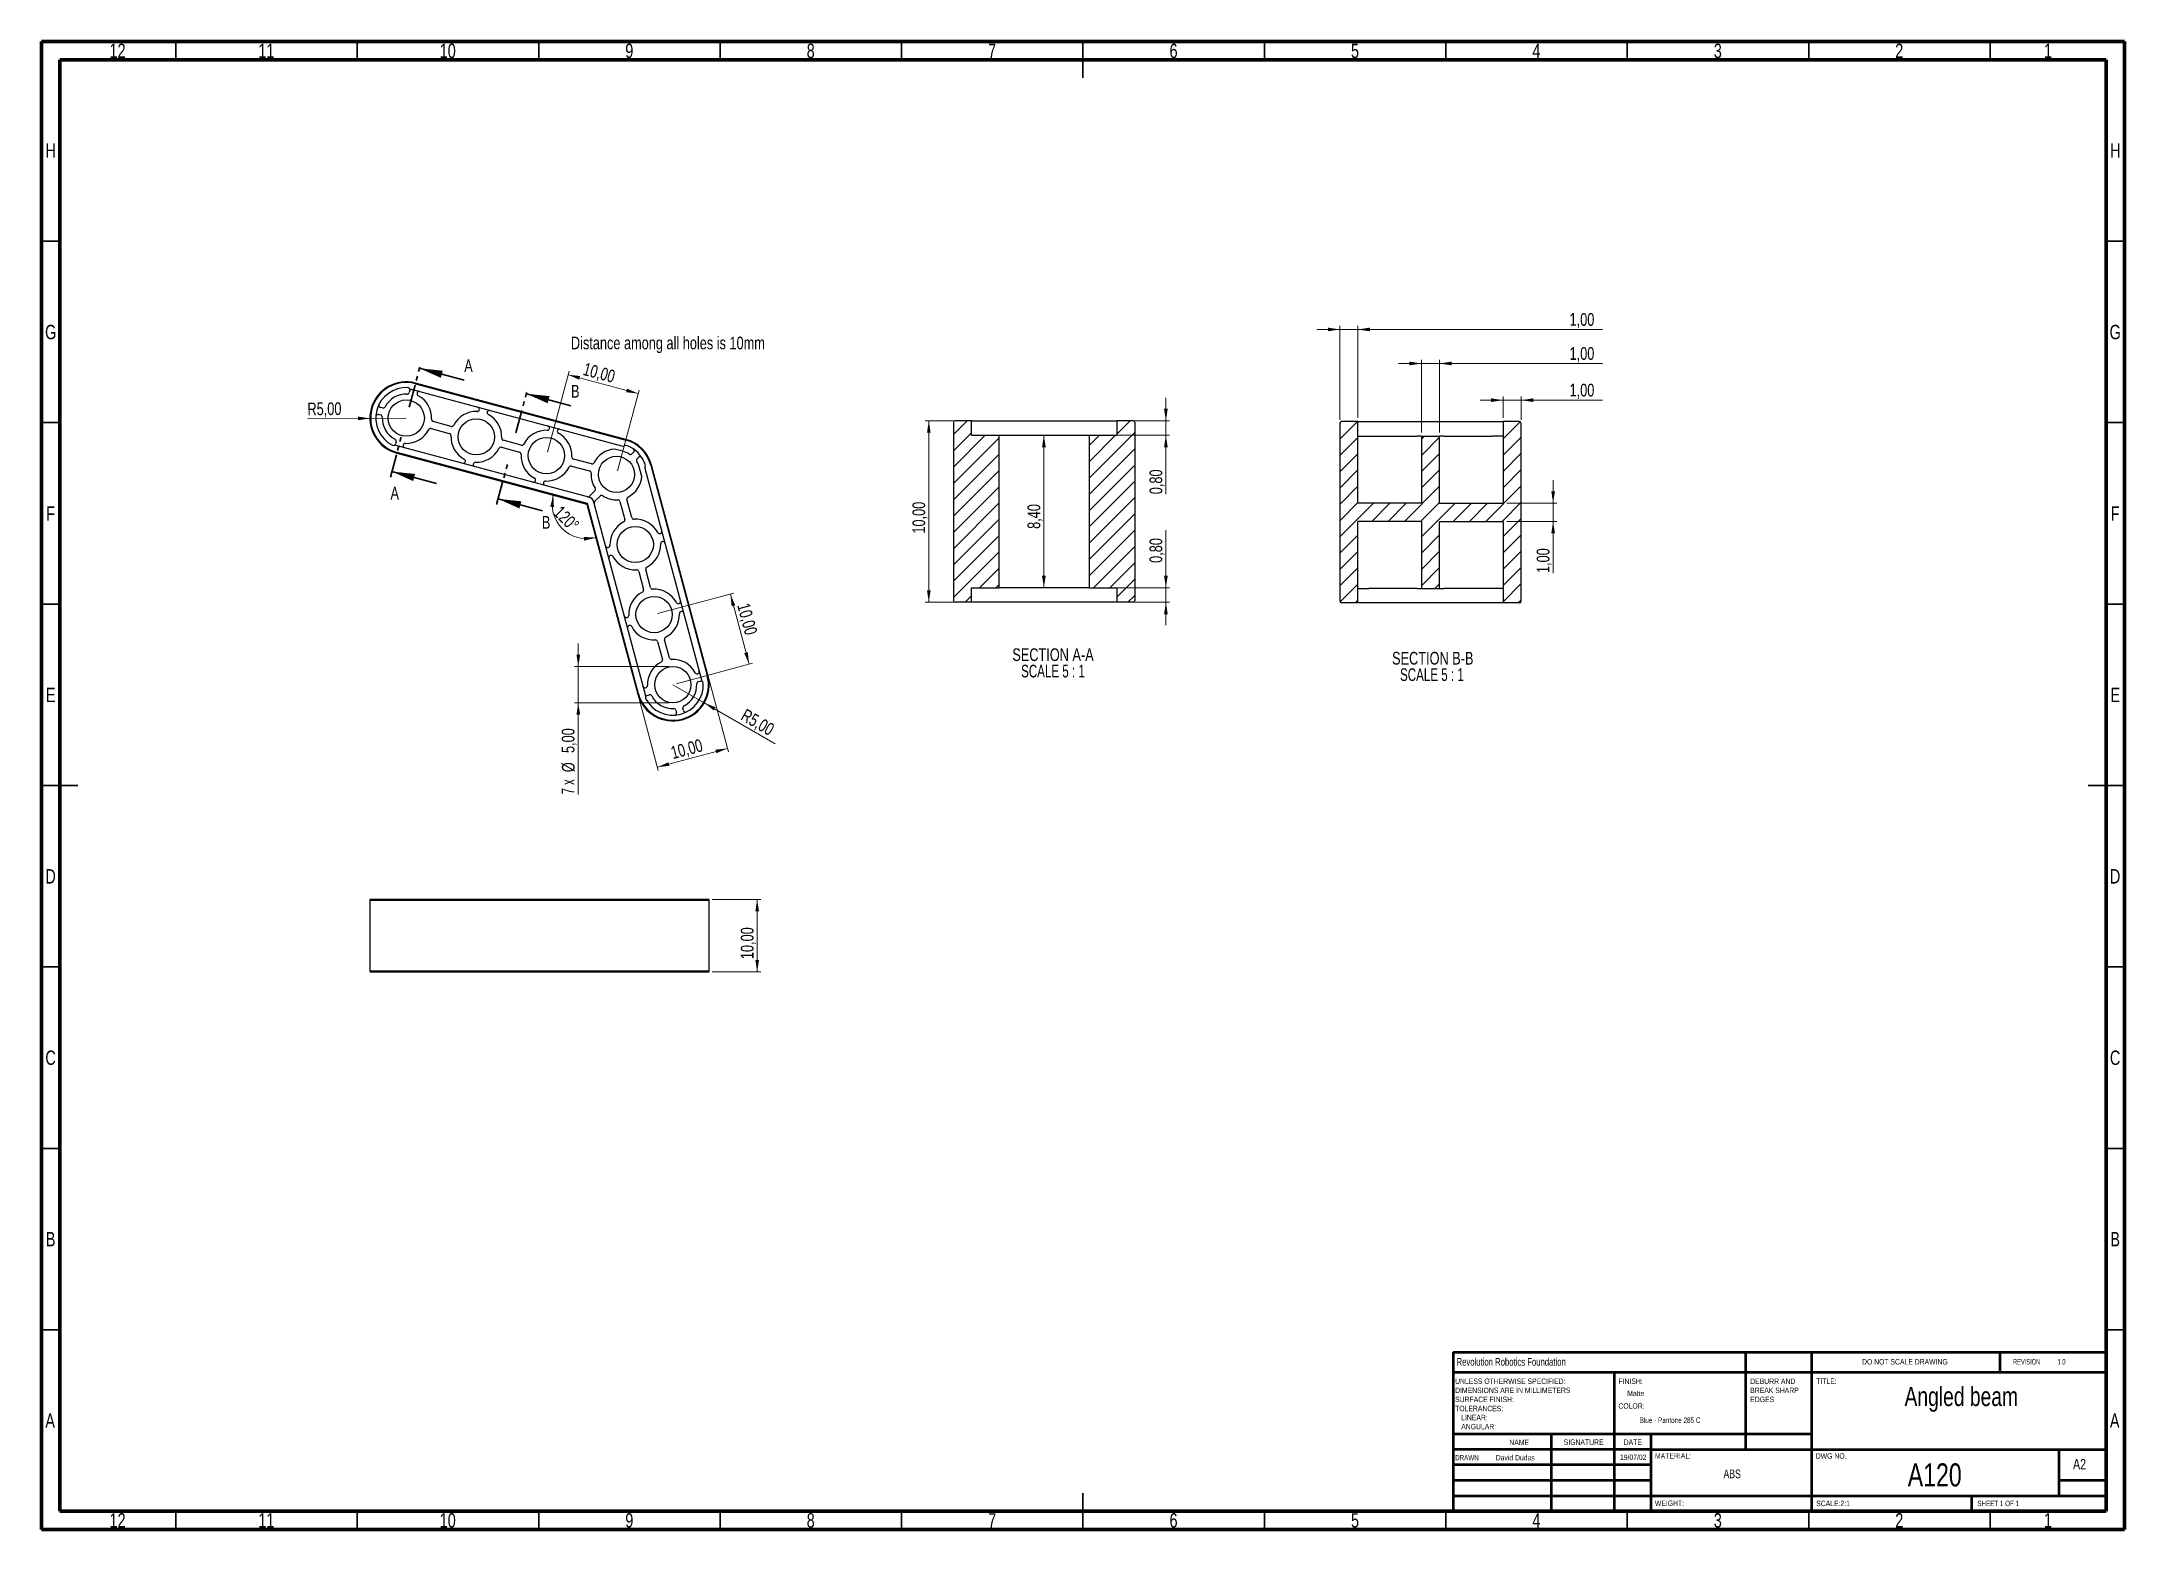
# Model space of a CAD drawing. Header units: millimetres. Extents: x 15 to 589, y 5 to 415.
import ezdxf

# ---------------------------------------------------------------- set-up
doc = ezdxf.new("R2010")
doc.units = ezdxf.units.MM
doc.linetypes.add('PHANTOM', pattern=[12.7, 6.35, -1.27, 1.27, -1.27, 1.27, -1.27])
doc.styles.add('SLDTEXTSTYLE0', font='TXT', dxfattribs={"width": 0.75})
doc.styles.add('SLDTEXTSTYLE1', font='TXT', dxfattribs={"width": 0.686449})
doc.styles.add('SLDTEXTSTYLE2', font='TXT', dxfattribs={"width": 0.625})
doc.styles.add('SLDTEXTSTYLE3', font='TXT', dxfattribs={"width": 0.6875})
doc.styles.add('SLDTEXTSTYLE4', font='TXT', dxfattribs={"width": 0.7})
doc.styles.add('SLDTEXTSTYLE5', font='TXT', dxfattribs={"width": 0.666667})
doc.styles.add('SLDTEXTSTYLE6', font='TXT', dxfattribs={"width": 0.681818})
doc.dimstyles.new('SLDDIMSTYLE0', dxfattribs={"dimtxt": 3.5, "dimasz": 3.302, "dimexe": 0, "dimexo": 0.0625, "dimgap": 0.875, "dimtad": 1, "dimdec": 4, "dimlfac": 0.5, "dimzin": 12, "dimdsep": 46, "dimtxsty": 'SLDTEXTSTYLE0', "dimsah": 1, "dimcen": 0.09, "dimazin": 3, "dimtfac": 1, "dimtofl": 0, "dimtmove": 0, "dimatfit": 3, "dimfxl": 0, "dimfrac": 2, "dimtolj": 1, "dimtzin": 12, "dimarcsym": 0})
doc.dimstyles.new('SLDDIMSTYLE1', dxfattribs={"dimtxt": 3.5, "dimasz": 3.302, "dimexe": 0, "dimexo": 0.0625, "dimgap": 0.875, "dimtad": 1, "dimlfac": 0.5, "dimrnd": 1e-09, "dimzin": 12, "dimdsep": 46, "dimtxsty": 'SLDTEXTSTYLE0', "dimsah": 1, "dimcen": 0.09, "dimadec": 0, "dimazin": 3, "dimtfac": 1, "dimtofl": 0, "dimtmove": 0, "dimatfit": 3, "dimfxl": 0, "dimfrac": 2, "dimtolj": 1, "dimtzin": 12, "dimarcsym": 0})
doc.dimstyles.new('SLDDIMSTYLE2', dxfattribs={"dimtxt": 3.5, "dimasz": 3.302, "dimexe": 0, "dimexo": 0.0625, "dimgap": 0.875, "dimtad": 1, "dimlfac": 0.5, "dimrnd": 1e-09, "dimzin": 12, "dimdsep": 46, "dimtxsty": 'SLDTEXTSTYLE0', "dimsah": 1, "dimcen": 0, "dimadec": 0, "dimazin": 3, "dimtfac": 1, "dimtofl": 0, "dimtmove": 0, "dimatfit": 3, "dimfxl": 0, "dimfrac": 2, "dimtolj": 1, "dimtzin": 12, "dimarcsym": 0})
doc.dimstyles.new('SLDDIMSTYLE3', dxfattribs={"dimtxt": 3.5, "dimasz": 3.302, "dimexe": 0, "dimexo": 0.0625, "dimgap": 0.875, "dimtad": 1, "dimlfac": 0.5, "dimrnd": 1e-09, "dimzin": 12, "dimdsep": 46, "dimtxsty": 'SLDTEXTSTYLE0', "dimsah": 1, "dimcen": 0.09, "dimadec": 0, "dimazin": 3, "dimtfac": 1, "dimtmove": 0, "dimatfit": 0, "dimfxl": 0, "dimfrac": 2, "dimtolj": 1, "dimtzin": 12, "dimarcsym": 0})
doc.dimstyles.new('SLDDIMSTYLE4', dxfattribs={"dimtxt": 3.5, "dimasz": 3.302, "dimexe": 0, "dimexo": 0.0625, "dimgap": 0.875, "dimtad": 1, "dimlfac": 0.2, "dimrnd": 1e-09, "dimzin": 12, "dimdsep": 46, "dimtxsty": 'SLDTEXTSTYLE0', "dimsah": 1, "dimcen": 0.09, "dimadec": 0, "dimazin": 3, "dimtfac": 1, "dimtofl": 0, "dimtmove": 0, "dimatfit": 3, "dimfxl": 0, "dimfrac": 2, "dimtolj": 1, "dimtzin": 12, "dimarcsym": 0})
doc.dimstyles.new('SLDDIMSTYLE5', dxfattribs={"dimtxt": 3.5, "dimasz": 3.302, "dimexe": 0, "dimexo": 0.0625, "dimgap": 0.875, "dimtad": 1, "dimlfac": 0.2, "dimrnd": 1e-09, "dimdsep": 46, "dimtxsty": 'SLDTEXTSTYLE0', "dimsah": 1, "dimcen": 0.09, "dimadec": 0, "dimazin": 2, "dimtfac": 1, "dimtmove": 0, "dimatfit": 0, "dimfxl": 0, "dimfrac": 2, "dimtolj": 1, "dimtzin": 12, "dimarcsym": 0})
doc.dimstyles.new('SLDDIMSTYLE6', dxfattribs={"dimtxt": 3.5, "dimasz": 3.302, "dimexe": 0, "dimexo": 0.0625, "dimgap": 0.875, "dimtad": 1, "dimlfac": 0.2, "dimrnd": 1e-09, "dimzin": 12, "dimdsep": 46, "dimtxsty": 'SLDTEXTSTYLE0', "dimsah": 1, "dimcen": 0.09, "dimadec": 0, "dimazin": 3, "dimtfac": 1, "dimtmove": 0, "dimatfit": 0, "dimfxl": 0, "dimfrac": 2, "dimtolj": 1, "dimtzin": 12, "dimarcsym": 0})

# ---------------------------------------------------------------- blocks, each defined once
blk = doc.blocks.new('SW_NOTE_0')
at = {"color": 0, "linetype": 'Continuous', "lineweight": 0, "char_height": 1.5, "attachment_point": 1, "style": 'SLDTEXTSTYLE0'}
for s, insert in [('UNLESS OTHERWISE SPECIFIED:', (0, 1.93)), ('TOLERANCES:', (0, -5.57)), ('SURFACE FINISH:', (0, -3.07)), ('DIMENSIONS ARE IN MILLIMETERS', (0, -0.57)), ('ANGULAR:', (1.69, -10.57)), ('LINEAR:', (1.69, -8.07))]:
    blk.add_mtext(s, dxfattribs=dict(at, insert=insert))
blk = doc.blocks.new('SW_NOTE_0_1')
at = {"color": 0, "linetype": 'Continuous', "lineweight": 0, "char_height": 1.5, "attachment_point": 1, "style": 'SLDTEXTSTYLE0'}
for s, insert in [('DEBURR AND', (0, 1.93)), ('BREAK SHARP', (0, -0.57)), ('EDGES', (0, -3.07))]:
    blk.add_mtext(s, dxfattribs=dict(at, insert=insert))
blk = doc.blocks.new('_D')
at = {"color": 7, "linetype": 'Continuous', "lineweight": 18}
blk.add_arc((165.27, 287.57), 9.59, 165, 285, dxfattribs=at)
for points in [[(156, 290.05), (155.18, 286.81), (156.19, 286.72)], [(167.75, 278.31), (164.41, 278.5), (164.51, 277.49)]]:
    blk.add_solid(points, dxfattribs=at)
at = {"color": 7, "linetype": 'Continuous', "lineweight": 18, "insert": (158.27, 287.35), "char_height": 3.5, "attachment_point": 1, "rotation": 315.31092, "style": 'SLDTEXTSTYLE0'}
blk.add_mtext('120°', dxfattribs=at)
blk = doc.blocks.new('_D_1')
at = {"color": 7, "linetype": 'Continuous', "lineweight": 0}
for p, q in [((198.88, 239.4), (204.27, 219.26)), ((179.56, 234.22), (184.95, 214.09)), ((184.7, 215.05), (204.01, 220.23))]:
    blk.add_line(p, q, dxfattribs=at)
at = {"color": 7, "linetype": 'Continuous', "lineweight": 18}
for points in [[(204.01, 220.23), (200.69, 219.87), (200.96, 218.88)], [(184.7, 215.05), (188.02, 215.42), (187.75, 216.4)]]:
    blk.add_solid(points, dxfattribs=at)
at = {"color": 7, "linetype": 'Continuous', "lineweight": 18, "insert": (188.08, 220.63), "char_height": 3.5, "attachment_point": 1, "rotation": 15, "style": 'SLDTEXTSTYLE0'}
blk.add_mtext('10,00', dxfattribs=at)
blk = doc.blocks.new('_D_2')
at = {"color": 7, "linetype": 'Continuous', "lineweight": 0}
for q in [(188.96, 237.78), (217.2, 221.47)]:
    blk.add_line((197.62, 232.78), q, dxfattribs=at)
at = {"color": 7, "linetype": 'Continuous', "lineweight": 18}
blk.add_solid([(197.62, 232.78), (200.23, 230.69), (200.73, 231.57)], dxfattribs=at)
at = {"color": 7, "linetype": 'Continuous', "lineweight": 18, "insert": (209.16, 231.31), "char_height": 3.5, "attachment_point": 1, "rotation": 330, "style": 'SLDTEXTSTYLE0'}
blk.add_mtext('R5,00', dxfattribs=at)
blk = doc.blocks.new('_D_3')
at = {"color": 7, "linetype": 'Continuous', "lineweight": 0}
for q in [(88.27, 311.05), (115.47, 311.26)]:
    blk.add_line((105.48, 311.18), q, dxfattribs=at)
at = {"color": 7, "linetype": 'Continuous', "lineweight": 18}
blk.add_solid([(105.48, 311.18), (102.17, 311.67), (102.18, 310.65)], dxfattribs=at)
at = {"color": 7, "linetype": 'Continuous', "lineweight": 18, "insert": (88.24, 315.54), "char_height": 3.5, "attachment_point": 1, "rotation": 0.45603, "style": 'SLDTEXTSTYLE0'}
blk.add_mtext('R5,00', dxfattribs=at)
blk = doc.blocks.new('_D_4')
at = {"color": 7, "linetype": 'Continuous', "lineweight": 0}
for p, q in [((162.9, 242.78), (162.9, 249.13)), ((187.96, 242.78), (161.9, 242.78)), ((162.9, 242.78), (162.9, 232.78)), ((187.96, 232.78), (161.9, 232.78)), ((162.9, 232.78), (162.9, 207.55))]:
    blk.add_line(p, q, dxfattribs=at)
at = {"color": 7, "linetype": 'Continuous', "lineweight": 18}
for points in [[(162.9, 242.78), (163.41, 246.08), (162.39, 246.08)], [(162.9, 232.78), (162.39, 229.48), (163.41, 229.48)]]:
    blk.add_solid(points, dxfattribs=at)
at = {"color": 7, "linetype": 'Continuous', "lineweight": 18, "char_height": 3.5, "attachment_point": 1, "rotation": 90}
for s, insert, style in [('5,00', (158.34, 218.95), 'SLDTEXTSTYLE0'), ('%%c', (158.39, 213.67), 'SLDTEXTSTYLE0'), ('7 x', (158.34, 207.55), 'SLDTEXTSTYLE5')]:
    blk.add_mtext(s, dxfattribs=dict(at, insert=insert, style=style))
blk = doc.blocks.new('_D_5')
at = {"color": 7, "linetype": 'Continuous', "lineweight": 0}
for p, q in [((184.75, 257.36), (205.77, 262.99)), ((204.81, 262.73), (209.98, 243.41)), ((189.93, 238.04), (210.95, 243.67))]:
    blk.add_line(p, q, dxfattribs=at)
at = {"color": 7, "linetype": 'Continuous', "lineweight": 18}
for points in [[(204.81, 262.73), (205.17, 259.41), (206.15, 259.67)], [(209.98, 243.41), (209.62, 246.73), (208.64, 246.47)]]:
    blk.add_solid(points, dxfattribs=at)
at = {"color": 7, "linetype": 'Continuous', "lineweight": 18, "insert": (210.06, 260.58), "char_height": 3.5, "attachment_point": 1, "rotation": 285, "style": 'SLDTEXTSTYLE0'}
blk.add_mtext('10,00', dxfattribs=at)
blk = doc.blocks.new('_D_6')
at = {"color": 7, "linetype": 'Continuous', "lineweight": 0}
for p, q in [((154.37, 301.88), (160.34, 324.17)), ((160.08, 323.2), (179.4, 318.02)), ((173.69, 296.7), (179.66, 318.99))]:
    blk.add_line(p, q, dxfattribs=at)
at = {"color": 7, "linetype": 'Continuous', "lineweight": 18}
for points in [[(160.08, 323.2), (163.14, 321.85), (163.4, 322.84)], [(179.4, 318.02), (176.34, 319.37), (176.08, 318.39)]]:
    blk.add_solid(points, dxfattribs=at)
at = {"color": 7, "linetype": 'Continuous', "lineweight": 18, "insert": (164.87, 326.59), "char_height": 3.5, "attachment_point": 1, "rotation": 345, "style": 'SLDTEXTSTYLE0'}
blk.add_mtext('10,00', dxfattribs=at)
blk = doc.blocks.new('_D_7')
at = {"color": 7, "linetype": 'Continuous', "lineweight": 0}
for p, q in [((199.76, 178.61), (213.2, 178.61)), ((212.2, 178.61), (212.2, 158.61)), ((199.76, 158.61), (213.2, 158.61))]:
    blk.add_line(p, q, dxfattribs=at)
at = {"color": 7, "linetype": 'Continuous', "lineweight": 18}
for points in [[(212.2, 178.61), (211.7, 175.31), (212.71, 175.31)], [(212.2, 158.61), (212.71, 161.91), (211.7, 161.91)]]:
    blk.add_solid(points, dxfattribs=at)
at = {"color": 7, "linetype": 'Continuous', "lineweight": 18, "insert": (207.69, 162.15), "char_height": 3.5, "attachment_point": 1, "rotation": 90, "style": 'SLDTEXTSTYLE0'}
blk.add_mtext('10,00', dxfattribs=at)
blk = doc.blocks.new('_D_8')
at = {"color": 7, "linetype": 'Continuous', "lineweight": 0}
blk.add_line((291.22, 306.51), (291.22, 264.51), dxfattribs=at)
at = {"color": 7, "linetype": 'Continuous', "lineweight": 18}
for points in [[(291.22, 306.51), (290.71, 303.21), (291.73, 303.21)], [(291.22, 264.51), (291.73, 267.81), (290.71, 267.81)]]:
    blk.add_solid(points, dxfattribs=at)
at = {"color": 7, "linetype": 'Continuous', "lineweight": 18, "insert": (286.71, 280.72), "char_height": 3.5, "attachment_point": 1, "rotation": 90, "style": 'SLDTEXTSTYLE0'}
blk.add_mtext('8,40', dxfattribs=at)
blk = doc.blocks.new('_D_9')
at = {"color": 7, "linetype": 'Continuous', "lineweight": 0}
for p, q in [((324.85, 264.51), (324.85, 280.41)), ((304.79, 264.51), (325.85, 264.51)), ((324.85, 264.51), (324.85, 260.51)), ((312.84, 260.51), (325.85, 260.51)), ((324.85, 260.51), (324.85, 254.16))]:
    blk.add_line(p, q, dxfattribs=at)
at = {"color": 7, "linetype": 'Continuous', "lineweight": 18}
for points in [[(324.85, 264.51), (325.35, 267.81), (324.34, 267.81)], [(324.85, 260.51), (324.34, 257.21), (325.35, 257.21)]]:
    blk.add_solid(points, dxfattribs=at)
at = {"color": 7, "linetype": 'Continuous', "lineweight": 18, "insert": (320.33, 271.35), "char_height": 3.5, "attachment_point": 1, "rotation": 90, "style": 'SLDTEXTSTYLE0'}
blk.add_mtext('0,80', dxfattribs=at)
blk = doc.blocks.new('_D_10')
at = {"color": 7, "linetype": 'Continuous', "lineweight": 0}
for p, q in [((324.85, 310.51), (324.85, 316.86)), ((312.84, 310.51), (325.85, 310.51)), ((324.85, 310.51), (324.85, 306.51)), ((304.79, 306.51), (325.85, 306.51)), ((324.85, 306.51), (324.85, 290.27))]:
    blk.add_line(p, q, dxfattribs=at)
at = {"color": 7, "linetype": 'Continuous', "lineweight": 18}
for points in [[(324.85, 310.51), (325.35, 313.81), (324.34, 313.81)], [(324.85, 306.51), (324.34, 303.21), (325.35, 303.21)]]:
    blk.add_solid(points, dxfattribs=at)
at = {"color": 7, "linetype": 'Continuous', "lineweight": 18, "insert": (320.33, 290.27), "char_height": 3.5, "attachment_point": 1, "rotation": 90, "style": 'SLDTEXTSTYLE0'}
blk.add_mtext('0,80', dxfattribs=at)
blk = doc.blocks.new('_D_11')
at = {"color": 7, "linetype": 'Continuous', "lineweight": 0}
for p, q in [((269.73, 310.51), (258.5, 310.51)), ((259.5, 310.51), (259.5, 260.51)), ((269.73, 260.51), (258.5, 260.51))]:
    blk.add_line(p, q, dxfattribs=at)
at = {"color": 7, "linetype": 'Continuous', "lineweight": 18}
for points in [[(259.5, 310.51), (259, 307.21), (260.01, 307.21)], [(259.5, 260.51), (260.01, 263.81), (259, 263.81)]]:
    blk.add_solid(points, dxfattribs=at)
at = {"color": 7, "linetype": 'Continuous', "lineweight": 18, "insert": (254.99, 279.42), "char_height": 3.5, "attachment_point": 1, "rotation": 90, "style": 'SLDTEXTSTYLE0'}
blk.add_mtext('10,00', dxfattribs=at)
blk = doc.blocks.new('SW_NOTE_0_2')
at = {"color": 0, "linetype": 'Continuous', "lineweight": 0, "char_height": 3.5, "attachment_point": 2}
for s, insert, style in [('SECTION A-A', (14.16, 4.51), 'SLDTEXTSTYLE0'), ('SCALE 5 : 1', (14.15, -0.01), 'SLDTEXTSTYLE6')]:
    blk.add_mtext(s, dxfattribs=dict(at, insert=insert, style=style))
blk = doc.blocks.new('_D_12')
at = {"color": 7, "linetype": 'Continuous', "lineweight": 0}
for p, q in [((417.78, 316.19), (411.43, 316.19)), ((417.78, 311.3), (417.78, 317.19)), ((417.78, 316.19), (422.78, 316.19)), ((422.78, 310.8), (422.78, 317.19)), ((422.78, 316.19), (445.16, 316.19))]:
    blk.add_line(p, q, dxfattribs=at)
at = {"color": 7, "linetype": 'Continuous', "lineweight": 18}
for points in [[(417.78, 316.19), (414.48, 316.7), (414.48, 315.69)], [(422.78, 316.19), (426.08, 315.69), (426.08, 316.7)]]:
    blk.add_solid(points, dxfattribs=at)
at = {"color": 7, "linetype": 'Continuous', "lineweight": 18, "insert": (436.1, 320.71), "char_height": 3.5, "attachment_point": 1, "style": 'SLDTEXTSTYLE0'}
blk.add_mtext('1,00', dxfattribs=at)
blk = doc.blocks.new('_D_13')
at = {"color": 7, "linetype": 'Continuous', "lineweight": 0}
for p, q in [((395.28, 307.3), (395.28, 327.3)), ((400.28, 307.3), (400.28, 327.3)), ((395.28, 326.3), (388.93, 326.3)), ((395.28, 326.3), (400.28, 326.3)), ((400.28, 326.3), (445.16, 326.3))]:
    blk.add_line(p, q, dxfattribs=at)
at = {"color": 7, "linetype": 'Continuous', "lineweight": 18}
for points in [[(395.28, 326.3), (391.98, 326.81), (391.98, 325.79)], [(400.28, 326.3), (403.58, 325.79), (403.58, 326.81)]]:
    blk.add_solid(points, dxfattribs=at)
at = {"color": 7, "linetype": 'Continuous', "lineweight": 18, "insert": (436.1, 330.81), "char_height": 3.5, "attachment_point": 1, "style": 'SLDTEXTSTYLE0'}
blk.add_mtext('1,00', dxfattribs=at)
blk = doc.blocks.new('_D_14')
at = {"color": 7, "linetype": 'Continuous', "lineweight": 0}
for p, q in [((372.78, 335.68), (366.43, 335.68)), ((372.78, 310.8), (372.78, 336.68)), ((372.78, 335.68), (377.78, 335.68)), ((377.78, 311.3), (377.78, 336.68)), ((377.78, 335.68), (445.16, 335.68))]:
    blk.add_line(p, q, dxfattribs=at)
at = {"color": 7, "linetype": 'Continuous', "lineweight": 18}
for points in [[(372.78, 335.68), (369.48, 336.19), (369.48, 335.17)], [(377.78, 335.68), (381.08, 335.17), (381.08, 336.19)]]:
    blk.add_solid(points, dxfattribs=at)
at = {"color": 7, "linetype": 'Continuous', "lineweight": 18, "insert": (436.1, 340.19), "char_height": 3.5, "attachment_point": 1, "style": 'SLDTEXTSTYLE0'}
blk.add_mtext('1,00', dxfattribs=at)
blk = doc.blocks.new('_D_15')
at = {"color": 7, "linetype": 'Continuous', "lineweight": 0}
for p, q in [((431.57, 287.8), (431.57, 294.15)), ((418.78, 287.8), (432.57, 287.8)), ((431.57, 287.8), (431.57, 282.8)), ((418.78, 282.8), (432.57, 282.8)), ((431.57, 282.8), (431.57, 268.55))]:
    blk.add_line(p, q, dxfattribs=at)
at = {"color": 7, "linetype": 'Continuous', "lineweight": 18}
for points in [[(431.57, 287.8), (432.08, 291.1), (431.06, 291.1)], [(431.57, 282.8), (431.06, 279.5), (432.08, 279.5)]]:
    blk.add_solid(points, dxfattribs=at)
at = {"color": 7, "linetype": 'Continuous', "lineweight": 18, "insert": (427.06, 268.55), "char_height": 3.5, "attachment_point": 1, "rotation": 90, "style": 'SLDTEXTSTYLE0'}
blk.add_mtext('1,00', dxfattribs=at)
blk = doc.blocks.new('SW_NOTE_0_3')
at = {"color": 0, "linetype": 'Continuous', "lineweight": 0, "char_height": 3.5, "attachment_point": 2}
for s, insert, style in [('SECTION B-B', (13.62, 4.51), 'SLDTEXTSTYLE0'), ('SCALE 5 : 1', (13.38, -0.01), 'SLDTEXTSTYLE6')]:
    blk.add_mtext(s, dxfattribs=dict(at, insert=insert, style=style))

msp = doc.modelspace()

# ---------------------------------------------------------------- hatches: boundary and pattern name
at = {"linetype": 'Continuous', "lineweight": 18}
h = msp.add_hatch(dxfattribs=at)
h.set_pattern_fill('ANSI31', style=0)
edge = h.paths.add_edge_path(flags=0)
edge.add_arc((266.78817, 310.01133), 0.5, 90, 180)
edge.add_line((266.28817, 310.01133), (266.28817, 261.01133))
edge.add_arc((266.78817, 261.01133), 0.5, 180, 270)
edge.add_line((266.78817, 260.51133), (271.28817, 260.51133))
edge.add_line((271.28817, 260.51133), (271.28817, 264.51133))
edge.add_line((271.28817, 264.51133), (278.78817, 264.51133))
edge.add_line((278.78817, 264.51133), (278.78817, 306.51133))
edge.add_line((278.78817, 306.51133), (271.28817, 306.51133))
edge.add_line((271.28817, 306.51133), (271.28817, 310.51133))
edge.add_line((271.28817, 310.51133), (266.78817, 310.51133))
h = msp.add_hatch(dxfattribs=at)
h.set_pattern_fill('ANSI31', style=0)
edge = h.paths.add_edge_path(flags=0)
edge.add_arc((315.78817, 261.01133), 0.5, 270, 360)
edge.add_line((316.28817, 261.01133), (316.28817, 310.01133))
edge.add_arc((315.78817, 310.01133), 0.5, 0, 90)
edge.add_line((315.78817, 310.51133), (311.28817, 310.51133))
edge.add_line((311.28817, 310.51133), (311.28817, 306.51133))
edge.add_line((311.28817, 306.51133), (303.78817, 306.51133))
edge.add_line((303.78817, 306.51133), (303.78817, 264.51133))
edge.add_line((303.78817, 264.51133), (311.28817, 264.51133))
edge.add_line((311.28817, 264.51133), (311.28817, 260.51133))
edge.add_line((311.28817, 260.51133), (315.78817, 260.51133))
h = msp.add_hatch(dxfattribs=at)
h.set_pattern_fill('ANSI31', style=0)
edge = h.paths.add_edge_path(flags=0)
edge.add_line((400.28212, 306.30035), (395.28212, 306.30035))
edge.add_line((395.28212, 306.30035), (395.28212, 287.80035))
edge.add_line((395.28212, 287.80035), (377.78212, 287.80035))
edge.add_line((377.78212, 287.80035), (377.78212, 310.30035))
edge.add_line((377.78212, 310.30035), (373.28212, 310.30035))
edge.add_arc((373.28212, 309.80035), 0.5, 90, 180)
edge.add_line((372.78212, 309.80035), (372.78212, 260.80035))
edge.add_arc((373.28212, 260.80035), 0.5, 180, 270)
edge.add_line((373.28212, 260.30035), (377.78212, 260.30035))
edge.add_line((377.78212, 260.30035), (377.78212, 282.80035))
edge.add_line((377.78212, 282.80035), (395.28212, 282.80035))
edge.add_line((395.28212, 282.80035), (395.28212, 264.30035))
edge.add_line((395.28212, 264.30035), (400.28212, 264.30035))
edge.add_line((400.28212, 264.30035), (400.28212, 282.80035))
edge.add_line((400.28212, 282.80035), (417.78212, 282.80035))
edge.add_line((417.78212, 282.80035), (417.78212, 260.30035))
edge.add_line((417.78212, 260.30035), (422.28212, 260.30035))
edge.add_arc((422.28212, 260.80035), 0.5, 270, 360)
edge.add_line((422.78212, 260.80035), (422.78212, 309.80035))
edge.add_arc((422.28212, 309.80035), 0.5, 360, 450)
edge.add_line((422.28212, 310.30035), (417.78212, 310.30035))
edge.add_line((417.78212, 310.30035), (417.78212, 287.80035))
edge.add_line((417.78212, 287.80035), (400.28212, 287.80035))
edge.add_line((400.28212, 287.80035), (400.28212, 306.30035))

# ---------------------------------------------------------------- linework, layer by layer
at = {"color": 7, "linetype": 'Continuous', "lineweight": 70}
for p, q in [((15, 5), (15, 415)), ((15, 415), (589, 415)), ((589, 415), (589, 5)), ((20, 10), (20, 410)), ((20, 410), (584, 410)), ((584, 410), (584, 10)), ((584, 10), (20, 10)), ((589, 5), (15, 5))]:
    msp.add_line(p, q, dxfattribs=at)
at = {"color": 7, "linetype": 'Continuous', "lineweight": 35}
for p, q in [((52, 410), (52, 415)), ((102, 410), (102, 415)), ((152, 410), (152, 415)), ((202, 410), (202, 415)), ((252, 410), (252, 415)), ((302, 415), (302, 405)), ((302, 410), (302, 415)), ((352, 410), (352, 415)), ((402, 410), (402, 415)), ((452, 410), (452, 415)), ((502, 410), (502, 415)), ((552, 410), (552, 415)), ((20, 360), (15, 360)), ((584, 360), (589, 360)), ((131.41577, 321.68754), (119.14852, 324.97454)), ((160.84809, 314.67763), (148.58083, 317.96463)), ((20, 310), (15, 310)), ((584, 310), (589, 310)), ((123.79123, 293.23235), (111.52397, 296.51935)), ((153.08139, 285.6919), (140.81413, 288.9789)), ((20, 260), (15, 260)), ((584, 260), (589, 260)), ((15, 210), (25, 210)), ((20, 210), (15, 210)), ((589, 210), (579, 210)), ((584, 210), (589, 210)), ((20, 160), (15, 160)), ((584, 160), (589, 160)), ((20, 110), (15, 110)), ((584, 110), (589, 110)), ((20, 60), (15, 60)), ((584, 60), (589, 60)), ((302, 5), (302, 15)), ((52, 10), (52, 5)), ((102, 10), (102, 5)), ((152, 10), (152, 5)), ((202, 10), (202, 5)), ((252, 10), (252, 5)), ((302, 10), (302, 5)), ((352, 10), (352, 5)), ((402, 10), (402, 5)), ((452, 10), (452, 5)), ((502, 10), (502, 5)), ((552, 10), (552, 5))]:
    msp.add_line(p, q, dxfattribs=at)
at = {"color": 7, "linetype": 'PHANTOM', "lineweight": 35}
for p, q in [((116.27239, 314.24069), (119.55939, 326.50795)), ((145.70471, 307.23078), (148.99171, 319.49804)), ((111.11309, 294.98594), (114.40174, 307.25933)), ((140.40325, 287.44549), (143.6919, 299.71888))]:
    msp.add_line(p, q, dxfattribs=at)
at = {"color": 7, "linetype": 'Continuous', "lineweight": 25}
for p, q in [((116.48464, 318.89652), (116.32568, 318.30329)), ((116.45912, 319.28213), (175.19373, 303.54424)), ((118.01113, 320.72977), (175.96668, 305.20063)), ((176.01845, 305.39381), (118.0629, 320.92296)), ((107.84188, 312.27363), (108.43512, 312.11467)), ((108.95275, 314.04652), (108.35952, 314.20548)), ((127.87553, 308.97618), (122.91004, 310.30668)), ((266.28817, 310.01133), (266.28817, 261.01133)), ((271.28817, 310.51133), (266.78817, 310.51133)), ((271.28817, 310.51133), (311.28817, 310.51133)), ((271.28817, 306.51133), (271.28817, 310.51133)), ((311.28817, 310.51133), (311.28817, 306.51133)), ((315.78817, 310.51133), (311.28817, 310.51133)), ((316.28817, 310.01133), (316.28817, 261.01133)), ((377.78212, 310.30035), (373.28212, 310.30035)), ((377.78212, 287.80035), (377.78212, 310.30035)), ((377.78212, 310.30035), (417.78212, 310.30035)), ((417.78212, 310.30035), (417.78212, 287.80035)), ((422.28212, 310.30035), (417.78212, 310.30035)), ((112.69188, 304.74174), (112.53292, 304.14851)), ((122.3924, 308.37483), (127.35789, 307.04433)), ((147.19405, 303.7998), (142.22855, 305.1303)), ((271.28817, 306.51133), (278.78817, 306.51133)), ((278.78817, 306.51133), (278.78817, 264.51133)), ((278.78817, 306.51133), (303.78817, 306.51133)), ((303.78817, 264.51133), (303.78817, 306.51133)), ((303.78817, 306.51133), (311.28817, 306.51133)), ((372.78212, 309.80035), (372.78212, 260.80035)), ((377.78212, 306.30035), (380.74265, 306.30035)), ((380.74265, 306.30035), (394.09791, 306.30035)), ((395.28212, 306.30035), (394.09791, 306.30035)), ((395.28212, 306.30035), (395.28212, 287.80035)), ((395.28212, 306.30035), (400.28212, 306.30035)), ((400.28212, 287.80035), (400.28212, 306.30035)), ((401.46633, 306.30035), (400.28212, 306.30035)), ((401.46633, 306.30035), (414.8216, 306.30035)), ((417.78212, 306.30035), (414.8216, 306.30035)), ((422.78212, 260.80035), (422.78212, 309.80035)), ((165.78293, 289.50144), (112.31801, 303.82732)), ((112.88652, 301.60444), (165.26529, 287.56959)), ((165.42859, 287.73289), (112.93828, 301.79762)), ((141.71091, 303.19845), (146.67641, 301.86795)), ((166.51256, 298.62342), (161.54707, 299.95392)), ((175.13846, 302.10966), (172.88556, 302.71333)), ((178.1213, 301.83981), (177.68702, 301.40553)), ((179.10123, 299.99132), (179.53551, 300.4256)), ((161.02943, 298.02207), (165.99493, 296.69157)), ((180.40903, 295.18985), (179.80537, 297.44276)), ((181.23995, 297.49802), (196.97784, 238.76341)), ((182.89633, 298.27098), (198.42547, 240.31543)), ((198.61866, 240.3672), (183.08951, 298.32274)), ((165.42859, 287.73289), (165.26529, 287.56959)), ((165.26529, 287.56959), (179.30014, 235.19082)), ((179.49333, 235.24258), (165.42859, 287.73289)), ((167.46958, 291.18809), (166.02788, 289.74639)), ((181.52302, 234.62231), (167.19714, 288.08723)), ((167.44209, 288.33218), (168.88379, 289.77388)), ((174.38727, 288.29923), (175.71777, 283.33373)), ((177.64962, 283.85137), (176.31912, 288.81686)), ((395.28212, 287.80035), (377.78212, 287.80035)), ((400.28212, 287.80035), (417.78212, 287.80035)), ((395.28212, 282.80035), (377.78212, 282.80035)), ((377.78212, 260.30035), (377.78212, 282.80035)), ((395.28212, 282.80035), (395.28212, 264.30035)), ((400.28212, 282.80035), (417.78212, 282.80035)), ((400.28212, 264.30035), (400.28212, 282.80035)), ((417.78212, 282.80035), (417.78212, 260.30035)), ((179.56365, 268.98071), (180.89415, 264.01521)), ((182.826, 264.53285), (181.4955, 269.49835)), ((271.28817, 260.51133), (271.28817, 264.51133)), ((271.28817, 264.51133), (278.78817, 264.51133)), ((303.78817, 264.51133), (278.78817, 264.51133)), ((303.78817, 264.51133), (311.28817, 264.51133)), ((311.28817, 264.51133), (311.28817, 260.51133)), ((377.78212, 264.30035), (380.74265, 264.30035)), ((394.09791, 264.30035), (380.74265, 264.30035)), ((394.09791, 264.30035), (395.28212, 264.30035)), ((395.28212, 264.30035), (400.28212, 264.30035)), ((400.28212, 264.30035), (401.46633, 264.30035)), ((414.8216, 264.30035), (401.46633, 264.30035)), ((417.78212, 264.30035), (414.8216, 264.30035)), ((271.28817, 260.51133), (266.78817, 260.51133)), ((311.28817, 260.51133), (271.28817, 260.51133)), ((315.78817, 260.51133), (311.28817, 260.51133)), ((377.78212, 260.30035), (373.28212, 260.30035)), ((417.78212, 260.30035), (377.78212, 260.30035)), ((422.28212, 260.30035), (417.78212, 260.30035)), ((184.74003, 249.66219), (186.07053, 244.6967)), ((188.00238, 245.21434), (186.67188, 250.17983)), ((195.99899, 238.62998), (196.59222, 238.78894)), ((181.84421, 234.83722), (182.43745, 234.99618)), ((189.81038, 230.73941), (189.96933, 230.14618)), ((191.90118, 230.66381), (191.74223, 231.25705)), ((105.47471, 178.41276), (105.47471, 158.81276)), ((112.93828, 178.61276), (105.67471, 178.61276)), ((112.88652, 178.41276), (165.26529, 178.41276)), ((165.42859, 178.61276), (112.93828, 178.61276)), ((165.26529, 178.41276), (179.30014, 178.41276)), ((179.49333, 178.61276), (165.42859, 178.61276)), ((198.7594, 178.61276), (179.49333, 178.61276)), ((198.9594, 158.81276), (198.9594, 178.41276)), ((105.67471, 158.61276), (112.93828, 158.61276)), ((165.26529, 158.81276), (112.88652, 158.81276)), ((112.93828, 158.61276), (165.42859, 158.61276)), ((179.30014, 158.81276), (165.26529, 158.81276)), ((165.42859, 158.61276), (179.49333, 158.61276)), ((179.49333, 158.61276), (198.7594, 158.61276))]:
    msp.add_line(p, q, dxfattribs=at)
at = {"color": 8, "linetype": 'Continuous', "lineweight": 25}
for p, q in [((105.47471, 178.41276), (112.88652, 178.41276)), ((179.30014, 178.41276), (198.9594, 178.41276)), ((112.88652, 158.81276), (105.47471, 158.81276)), ((198.9594, 158.81276), (179.30014, 158.81276))]:
    msp.add_line(p, q, dxfattribs=at)
at = {"color": 7, "linetype": 'Continuous', "lineweight": 50}
for p, q in [((404, 53.83885), (403.97624, 10.00001)), ((404, 53.83885), (584.00003, 53.83885)), ((484.60001, 53.83885), (484.58544, 26.95632)), ((502.80001, 53.83885), (502.77623, 9.94646)), ((554.79698, 48.22594), (554.80002, 53.83885)), ((583.99696, 48.22594), (403.99696, 48.22594)), ((448.39589, 48.22594), (448.37516, 9.97594)), ((502.8, 31.25), (404, 31.25)), ((430.99095, 31.25), (430.99095, 10)), ((458.6, 10), (458.6, 31.25)), ((458.6, 27), (404, 27)), ((458.6, 27), (584, 27)), ((571, 14.25), (571, 27)), ((458.6, 22.74993), (404, 22.74993)), ((458.6, 18.5), (404, 18.5)), ((584, 18.5), (571, 18.5)), ((404, 14.25), (584, 14.25)), ((547, 10), (547, 14.25))]:
    msp.add_line(p, q, dxfattribs=at)
at = {"color": 7, "linetype": 'Continuous', "lineweight": 25, "flags": 128}
for points in [[(118.0629, 320.92296), (118.0619, 320.91924), (118.05896, 320.90825), (118.05417, 320.8904), (118.04774, 320.86637), (118.03989, 320.8371), (118.03094, 320.8037), (118.02123, 320.76746), (118.01113, 320.72977)], [(176.01845, 305.39381), (176.01745, 305.3901), (176.01451, 305.37911), (176.00972, 305.36125), (176.00329, 305.33723), (175.99544, 305.30796), (175.98649, 305.27456), (175.97678, 305.23832), (175.96668, 305.20063)], [(112.88652, 301.60444), (112.88751, 301.60815), (112.89046, 301.61914), (112.89524, 301.637), (112.90168, 301.66102), (112.90952, 301.6903), (112.91847, 301.7237), (112.92818, 301.75994), (112.93828, 301.79762)], [(183.08951, 298.32274), (183.0858, 298.32175), (183.07481, 298.3188), (183.05696, 298.31402), (183.03293, 298.30758), (183.00366, 298.29974), (182.97026, 298.29079), (182.93402, 298.28108), (182.89633, 298.27098)], [(198.61866, 240.3672), (198.61495, 240.3662), (198.60395, 240.36325), (198.5861, 240.35847), (198.56207, 240.35203), (198.5328, 240.34419), (198.4994, 240.33524), (198.46316, 240.32553), (198.42547, 240.31543)], [(179.30014, 235.19082), (179.30385, 235.19181), (179.31485, 235.19475), (179.3327, 235.19954), (179.35672, 235.20597), (179.386, 235.21382), (179.4194, 235.22277), (179.45564, 235.23248), (179.49333, 235.24258)]]:
    msp.add_lwpolyline(points, dxfattribs=at)
at = {"color": 7, "linetype": 'Continuous', "lineweight": 25}
for centre in [(115.47471, 311.2637), (134.79322, 306.08732), (154.11174, 300.91094), (173.43026, 295.73455), (178.60664, 276.41604), (183.78302, 257.09752), (188.9594, 237.779)]:
    msp.add_circle(centre, 5, dxfattribs=at)
for centre, radius, start, end in [((115.47471, 311.2637), 10, 75, 255), ((115.47471, 311.2637), 9.8, 75, 255), ((115.47471, 311.2637), 8.4, 86.83700416, 243.16299584), ((115.47471, 311.2637), 6.6, 87.83958841, 152.16041159), ((115.74613, 318.45858), 0.6, 267.83958841, 345), ((115.90508, 319.05181), 0.6, 22.57337149, 86.83700416), ((115.90508, 319.05181), 0.6, 345, 22.57337149), ((119.063, 317.96326), 0.6, 75, 241.82644889), ((115.47471, 311.2637), 7, 357.15319747, 61.82644889), ((107.68659, 311.69407), 0.6, 75, 176.83700416), ((108.51481, 314.78504), 0.6, 153.16299584, 255), ((108.27982, 311.53512), 0.6, 357.83958841, 75), ((115.47471, 311.2637), 6.6, 177.83958841, 242.16041159), ((109.10805, 314.62608), 0.6, 255, 332.16041159), ((123.06533, 310.88624), 0.6, 177.15319747, 255), ((134.79322, 306.08732), 7, 88.17355111, 152.84680253), ((135.03545, 313.68345), 0.6, 268.17355111, 75), ((138.38152, 312.78688), 0.6, 75, 241.82644889), ((134.79322, 306.08732), 7, 357.15319747, 61.82644889), ((266.78817, 310.01133), 0.5, 90, 180), ((315.78817, 310.01133), 0.5, 0, 90), ((373.28212, 309.80035), 0.5, 90, 180), ((422.28212, 309.80035), 0.5, 360, 90), ((112.11232, 304.89704), 0.6, 345, 62.16041159), ((115.23248, 303.66756), 0.6, 88.17355111, 255), ((115.47471, 311.2637), 7, 268.17355111, 332.84680253), ((122.23711, 307.79528), 0.6, 75, 152.84680253), ((127.2026, 306.46477), 0.6, 357.15319747, 75), ((134.79322, 306.08732), 7, 177.15319747, 241.82644889), ((128.03082, 309.55574), 0.6, 255, 332.84680253), ((142.38384, 305.70986), 0.6, 177.15319747, 255), ((154.11174, 300.91094), 7, 88.17355111, 152.84680253), ((154.35397, 308.50707), 0.6, 268.17355111, 75), ((157.70003, 307.6105), 0.6, 75, 241.82644889), ((154.11174, 300.91094), 7, 357.15319747, 61.82644889), ((173.43026, 295.73455), 9.8, 15, 75), ((173.43026, 295.73455), 10, 15, 75), ((111.95337, 304.3038), 0.6, 243.16299584, 307.42662851), ((111.95337, 304.3038), 0.6, 307.42662851, 345), ((131.20493, 299.38775), 0.6, 255, 61.82644889), ((134.55099, 298.49118), 0.6, 88.17355111, 255), ((134.79322, 306.08732), 7, 268.17355111, 332.84680253), ((141.55562, 302.61889), 0.6, 75, 152.84680253), ((146.52112, 301.28839), 0.6, 357.15319747, 75), ((154.11174, 300.91094), 7, 177.15319747, 241.82644889), ((147.34934, 304.37936), 0.6, 255, 332.84680253), ((161.70236, 300.53348), 0.6, 177.15319747, 255), ((166.66786, 299.20298), 0.6, 255, 332.84680253), ((173.43026, 295.73455), 7, 94.46295095, 152.84680253), ((173.43026, 295.73455), 6.6, 57.83958841, 75), ((175.34902, 304.1238), 0.6, 255, 301.89532279), ((175.98306, 303.10498), 0.6, 70.89608146, 121.89532279), ((173.43026, 295.73455), 8.4, 19.10391854, 70.89608146), ((177.26275, 301.82979), 0.6, 237.83958841, 315), ((177.69703, 302.26407), 0.6, 315, 56.83700416), ((179.5255, 299.56705), 0.6, 135, 212.16041159), ((173.43026, 295.73455), 6.6, 15, 32.16041159), ((179.95977, 300.00133), 0.6, 33.16299584, 135), ((180.80068, 298.28736), 0.6, 328.10467721, 19.10391854), ((150.52345, 294.21137), 0.6, 255, 61.82644889), ((153.86951, 293.3148), 0.6, 88.17355111, 255), ((154.11174, 300.91094), 7, 268.17355111, 332.84680253), ((160.87414, 297.44251), 0.6, 75, 152.84680253), ((165.83964, 296.11201), 0.6, 357.15319747, 75), ((173.43026, 295.73455), 7, 177.15319747, 212.84680253), ((173.43026, 295.73455), 7, 297.15319747, 355.53704905), ((181.8195, 297.65332), 0.6, 148.10467721, 195), ((165.60361, 290.17065), 0.6, 255, 315), ((165.26529, 287.56959), 2, 15, 75), ((167.86636, 287.90791), 0.6, 135, 195), ((167.04532, 291.61235), 0.6, 315, 32.84680253), ((169.30806, 289.34961), 0.6, 57.15319747, 135), ((173.43026, 295.73455), 7, 237.15319747, 272.84680253), ((173.80771, 288.14393), 0.6, 15, 92.84680253), ((176.89868, 288.97215), 0.6, 117.15319747, 195), ((178.60664, 276.41604), 7, 117.15319747, 181.82644889), ((175.13822, 283.17844), 0.6, 297.15319747, 15), ((178.22918, 284.00666), 0.6, 195, 272.84680253), ((178.60664, 276.41604), 7, 28.17355111, 92.84680253), ((171.0105, 276.17381), 0.6, 195, 1.82644889), ((178.60664, 276.41604), 7, 297.15319747, 1.82644889), ((185.3062, 280.00433), 0.6, 208.17355111, 15), ((186.20278, 276.65827), 0.6, 15, 181.82644889), ((171.90707, 272.82774), 0.6, 28.17355111, 195), ((178.60664, 276.41604), 7, 208.17355111, 272.84680253), ((182.07506, 269.65364), 0.6, 117.15319747, 195), ((178.9841, 268.82542), 0.6, 15, 92.84680253), ((183.40556, 264.68814), 0.6, 195, 272.84680253), ((183.78302, 257.09752), 7, 28.17355111, 92.84680253), ((183.78302, 257.09752), 7, 117.15319747, 181.82644889), ((180.3146, 263.85992), 0.6, 297.15319747, 15), ((190.48258, 260.68581), 0.6, 208.17355111, 15), ((266.78817, 261.01133), 0.5, 180, 270), ((315.78817, 261.01133), 0.5, 270, 0), ((373.28212, 260.80035), 0.5, 180, 270), ((422.28212, 260.80035), 0.5, 270, 0), ((176.18688, 256.85529), 0.6, 195, 1.82644889), ((177.08345, 253.50923), 0.6, 28.17355111, 195), ((183.78302, 257.09752), 7, 208.17355111, 272.84680253), ((183.78302, 257.09752), 7, 297.15319747, 1.82644889), ((191.37916, 257.33975), 0.6, 15, 181.82644889), ((184.16048, 249.5069), 0.6, 15, 92.84680253), ((187.25144, 250.33512), 0.6, 117.15319747, 195), ((188.9594, 237.779), 7, 117.15319747, 181.82644889), ((185.49098, 244.5414), 0.6, 297.15319747, 15), ((188.58194, 245.36963), 0.6, 195, 272.84680253), ((188.9594, 237.779), 7, 28.17355111, 92.84680253), ((195.65896, 241.3673), 0.6, 208.17355111, 15), ((188.9594, 237.779), 10, 195, 15), ((188.9594, 237.779), 9.8, 195, 15), ((181.36326, 237.53678), 0.6, 195, 1.82644889), ((188.9594, 237.779), 8.4, 206.83700416, 3.16299584), ((188.9594, 237.779), 6.6, 297.83958841, 2.16041159), ((196.15428, 238.05043), 0.6, 105, 182.16041159), ((196.74752, 238.20938), 0.6, 67.42662851, 105), ((196.74752, 238.20938), 0.6, 3.16299584, 67.42662851), ((181.9995, 234.25766), 0.6, 142.57337149, 206.83700416), ((181.9995, 234.25766), 0.6, 105, 142.57337149), ((182.59274, 234.41662), 0.6, 27.83958841, 105), ((188.9594, 237.779), 6.6, 207.83958841, 272.16041159), ((189.23082, 230.58412), 0.6, 15, 92.16041159), ((189.38978, 229.99089), 0.6, 273.16299584, 15), ((192.32178, 231.41234), 0.6, 117.83958841, 195), ((192.48074, 230.81911), 0.6, 195, 296.83700416), ((105.67471, 178.41276), 0.2, 90, 180), ((113.1185, 178.45942), 0.23662, 139.60631217, 191.37248667), ((179.49679, 178.41611), 0.19668, 91.010019, 180.97582705), ((198.7594, 178.41276), 0.2, 0, 90), ((105.67471, 158.81276), 0.2, 180, 270), ((113.1185, 158.7661), 0.23662, 168.62751333, 220.39368783), ((179.49679, 158.80941), 0.19668, 179.02417295, 268.989981), ((198.7594, 158.81276), 0.2, 270, 0)]:
    msp.add_arc(centre, radius, start, end, dxfattribs=at)
for centre, start_param, end_param in [((165.42859, 178.41276), 0, 1.570796327), ((165.42859, 158.81276), 1.570796327, 3.141592654)]:
    msp.add_ellipse(centre, major_axis=(0, 0.2), ratio=0.816496581, start_param=start_param, end_param=end_param, dxfattribs=at)
at = {"color": 7, "linetype": 'Continuous', "lineweight": 35}
for points in [[(119.14852, 324.97454), (125.01919, 322.34966), (125.54511, 324.31242)], [(148.58083, 317.96463), (154.4515, 315.33975), (154.97742, 317.30251)], [(111.52397, 296.51935), (117.39464, 293.89447), (117.92056, 295.85723)], [(140.81413, 288.9789), (146.6848, 286.35402), (147.21072, 288.31678)]]:
    msp.add_solid(points, dxfattribs=at)

# ---------------------------------------------------------------- block references
at = {"color": 7, "linetype": 'Continuous', "lineweight": 0}
for name, p in [('SW_NOTE_0_2', (279.57411, 243.29165)), ('SW_NOTE_0_3', (384.77752, 242.31281)), ('SW_NOTE_0', (404.55355, 44.63226)), ('SW_NOTE_0_1', (485.89439, 44.63226))]:
    msp.add_blockref(name, p, dxfattribs=at)

# ---------------------------------------------------------------- texts
for s, insert, char_height, attachment_point, style in [('12', (35.92007, 414.45207), 3.96875, 2, 'SLDTEXTSTYLE0'), ('11', (76.92007, 414.45207), 3.96875, 2, 'SLDTEXTSTYLE0'), ('10', (126.92007, 414.45207), 3.96875, 2, 'SLDTEXTSTYLE0'), ('9', (176.96004, 414.45207), 3.96875, 2, 'SLDTEXTSTYLE0'), ('8', (226.96004, 414.45207), 3.96875, 2, 'SLDTEXTSTYLE0'), ('7', (276.96004, 414.45207), 3.96875, 2, 'SLDTEXTSTYLE0'), ('6', (326.96004, 414.45207), 3.96875, 2, 'SLDTEXTSTYLE0'), ('5', (376.96004, 414.45207), 3.96875, 2, 'SLDTEXTSTYLE0'), ('4', (426.96004, 414.45207), 3.96875, 2, 'SLDTEXTSTYLE0'), ('3', (476.96004, 414.45207), 3.96875, 2, 'SLDTEXTSTYLE0'), ('2', (526.96004, 414.45207), 3.96875, 2, 'SLDTEXTSTYLE0'), ('1', (567.96004, 414.45207), 3.96875, 2, 'SLDTEXTSTYLE0'), ('H', (17.49035, 386.95207), 3.96875, 2, 'SLDTEXTSTYLE0'), ('H', (586.49035, 386.95207), 3.96875, 2, 'SLDTEXTSTYLE0'), ('G', (17.48668, 336.95207), 3.96875, 2, 'SLDTEXTSTYLE0'), ('Distance among all holes is 10mm', (160.86331, 333.71143), 3.5, 1, 'SLDTEXTSTYLE0'), ('G', (586.48668, 336.95207), 3.96875, 2, 'SLDTEXTSTYLE0'), ('F', (17.45774, 286.95207), 3.96875, 2, 'SLDTEXTSTYLE0'), ('F', (586.45774, 286.95207), 3.96875, 2, 'SLDTEXTSTYLE0'), ('E', (17.50781, 236.95207), 3.96875, 2, 'SLDTEXTSTYLE0'), ('E', (586.50781, 236.95207), 3.96875, 2, 'SLDTEXTSTYLE0'), ('D', (17.45269, 186.95207), 3.96875, 2, 'SLDTEXTSTYLE0'), ('D', (586.45269, 186.95207), 3.96875, 2, 'SLDTEXTSTYLE0'), ('C', (17.45866, 136.95207), 3.96875, 2, 'SLDTEXTSTYLE0'), ('C', (586.45866, 136.95207), 3.96875, 2, 'SLDTEXTSTYLE0'), ('B', (17.4706, 86.95207), 3.96875, 2, 'SLDTEXTSTYLE0'), ('B', (586.4706, 86.95207), 3.96875, 2, 'SLDTEXTSTYLE0'), ('Revolution Robotics Foundation', (404.96334, 52.21154), 2.1166667, 1, 'SLDTEXTSTYLE0'), ('DO NOT SCALE DRAWING', (516.7146, 51.93682), 1.5, 1, 'SLDTEXTSTYLE0'), ('REVISION           1.0', (558.32722, 51.93682), 1.5, 1, 'SLDTEXTSTYLE2'), ('FINISH:', (449.5643, 46.56587), 1.5, 1, 'SLDTEXTSTYLE0'), ('TITLE:', (504.09016, 46.57618), 1.5, 1, 'SLDTEXTSTYLE0'), ('Matte', (452.00456, 43.23763), 1.4986, 1, 'SLDTEXTSTYLE0'), ('Angled beam', (544.06492, 44.26576), 5.2916667, 2, 'SLDTEXTSTYLE0'), ('A', (17.33969, 36.95207), 3.96875, 2, 'SLDTEXTSTYLE0'), ('COLOR:', (449.5643, 39.74211), 1.5, 1, 'SLDTEXTSTYLE0'), ('Blue - Pantone 285 C', (463.79896, 35.82644), 1.4986, 2, 'SLDTEXTSTYLE4'), ('A', (586.33969, 36.95207), 3.96875, 2, 'SLDTEXTSTYLE0'), ('NAME', (419.5061, 29.71578), 1.5, 1, 'SLDTEXTSTYLE0'), ('SIGNATURE', (434.49441, 29.77564), 1.5, 1, 'SLDTEXTSTYLE0'), ('DATE', (451.00784, 29.77564), 1.5, 1, 'SLDTEXTSTYLE0'), ('DRAWN', (404.55355, 25.50466), 1.5, 1, 'SLDTEXTSTYLE1'), ('David Dudas', (421.12527, 25.50325), 1.4986, 2, 'SLDTEXTSTYLE0'), ('19/07/02', (453.64652, 25.60277), 1.4986, 2, 'SLDTEXTSTYLE0'), ('MATERIAL:', (459.64586, 25.98606), 1.5, 1, 'SLDTEXTSTYLE0'), ('DWG NO.', (503.953, 25.98606), 1.5, 1, 'SLDTEXTSTYLE0'), ('A120', (536.74227, 23.18136), 6.35, 2, 'SLDTEXTSTYLE0'), ('A2', (574.87116, 24.40639), 2.910417, 1, 'SLDTEXTSTYLE0'), ('ABS', (480.91799, 21.48557), 2.38125, 2, 'SLDTEXTSTYLE0'), ('WEIGHT:', (459.61781, 12.94931), 1.4986, 1, 'SLDTEXTSTYLE0'), ('SCALE:2:1', (504.07397, 12.90009), 1.5, 1, 'SLDTEXTSTYLE0'), ('SHEET 1 OF 1', (548.47829, 12.90009), 1.5, 1, 'SLDTEXTSTYLE3'), ('12', (35.92007, 9.45207), 3.96875, 2, 'SLDTEXTSTYLE0'), ('11', (76.92007, 9.45207), 3.96875, 2, 'SLDTEXTSTYLE0'), ('10', (126.92007, 9.45207), 3.96875, 2, 'SLDTEXTSTYLE0'), ('9', (176.96004, 9.45207), 3.96875, 2, 'SLDTEXTSTYLE0'), ('8', (226.96004, 9.45207), 3.96875, 2, 'SLDTEXTSTYLE0'), ('7', (276.96004, 9.45207), 3.96875, 2, 'SLDTEXTSTYLE0'), ('6', (326.96004, 9.45207), 3.96875, 2, 'SLDTEXTSTYLE0'), ('5', (376.96004, 9.45207), 3.96875, 2, 'SLDTEXTSTYLE0'), ('4', (426.96004, 9.45207), 3.96875, 2, 'SLDTEXTSTYLE0'), ('3', (476.96004, 9.45207), 3.96875, 2, 'SLDTEXTSTYLE0'), ('2', (526.96004, 9.45207), 3.96875, 2, 'SLDTEXTSTYLE0'), ('1', (567.96004, 9.45207), 3.96875, 2, 'SLDTEXTSTYLE0')]:
    msp.add_mtext(s, dxfattribs=dict(at, insert=insert, char_height=char_height, attachment_point=attachment_point, style=style))
at = {"color": 7, "linetype": 'Continuous', "char_height": 3.5, "attachment_point": 1, "style": 'SLDTEXTSTYLE0'}
for s, insert in [('A', (131.46473, 327.42138)), ('B', (160.89705, 320.41148)), ('A', (111.14053, 292.31903)), ('B', (152.87021, 284.25591))]:
    msp.add_mtext(s, dxfattribs=dict(at, insert=insert))

# ---------------------------------------------------------------- dimensions: what is measured, and where the dimension line sits
at = {"color": 7, "linetype": 'Continuous', "lineweight": 18}
for base, p1, p2, picture, middle in [((377.78212, 335.68178), (372.78212, 309.80035), (377.78212, 310.30035), '_D_14', (440.62935, 335.68178)), ((422.78212, 316.19359), (417.78212, 310.30035), (422.78212, 309.80035), '_D_12', (440.62935, 316.19359))]:
    dim = msp.add_linear_dim(base=base, p1=p1, p2=p2, dimstyle='SLDDIMSTYLE6', dxfattribs=at)
    dim.commit()
    dim.dimension.update_dxf_attribs({"geometry": picture, "text_midpoint": middle, "dimtype": 160})
for base, p1, p2, angle, dimstyle, picture, middle in [((400.28212, 326.30035), (395.28212, 306.30035), (400.28212, 306.30035), 0, 'SLDDIMSTYLE6', '_D_13', (440.62935, 326.30035)), ((179.40244, 318.02306), (154.11174, 300.91094), (173.43026, 295.73455), 345, 'SLDDIMSTYLE1', '_D_6', (169.32193, 320.72412)), ((324.8466, 306.51133), (311.84161, 310.51133), (303.78817, 306.51133), 90, 'SLDDIMSTYLE5', '_D_10', (324.8466, 294.7948)), ((259.50387, 260.51133), (270.73474, 310.51133), (270.73474, 260.51133), 90, 'SLDDIMSTYLE4', '_D_11', (259.50387, 285.24177)), ((291.21993, 264.51133), (278.78817, 306.51133), (278.78817, 264.51133), 90, 'SLDDIMSTYLE4', '_D_8', (291.21993, 285.24177)), ((431.56777, 282.80035), (417.78212, 287.80035), (417.78212, 282.80035), 90, 'SLDDIMSTYLE6', '_D_15', (431.56777, 273.07231)), ((324.8466, 260.51133), (303.78817, 264.51133), (311.84161, 260.51133), 90, 'SLDDIMSTYLE5', '_D_9', (324.8466, 275.8798)), ((209.98422, 243.41259), (183.78302, 257.09752), (188.9594, 237.779), 285, 'SLDDIMSTYLE1', '_D_5', (207.20403, 253.78839)), ((204.01436, 220.23017), (179.30014, 235.19081), (198.61866, 240.3672), 15, 'SLDDIMSTYLE1', '_D_1', (194.86649, 217.779)), ((212.20327, 158.61276), (198.7594, 178.61276), (198.7594, 158.61276), 90, 'SLDDIMSTYLE1', '_D_7', (212.20327, 167.96959))]:
    dim = msp.add_linear_dim(base=base, p1=p1, p2=p2, angle=angle, dimstyle=dimstyle, dxfattribs=at)
    dim.commit()
    dim.dimension.update_dxf_attribs({"geometry": picture, "text_midpoint": middle, "dimtype": 160})
for center, mpoint, picture, middle in [((115.47471, 311.2637), (105.47502, 311.18411), '_D_3', (94.03931, 311.09309)), ((188.9594, 237.779), (197.61965, 232.779), '_D_2', (212.18088, 224.37209))]:
    dim = msp.add_radius_dim(center=center, mpoint=mpoint, dimstyle='SLDDIMSTYLE2', dxfattribs=at)
    dim.commit()
    dim.dimension.update_dxf_attribs({"geometry": picture, "text_midpoint": middle, "dimtype": 164})
dim = msp.add_angular_dim_2l(base=(158.48544, 280.78974), line1=((165.26529, 287.56959), (179.30014, 235.19081)), line2=((112.88652, 301.60444), (165.26529, 287.56959)), dimstyle='SLDDIMSTYLE0', dxfattribs=at)
dim.commit()
dim.dimension.update_dxf_attribs({"geometry": '_D', "text_midpoint": (158.52233, 280.75305), "dimtype": 162})
dim = msp.add_linear_dim(base=(162.90124, 232.779), p1=(188.9594, 242.779), p2=(188.9594, 232.779), angle=90, text='7 x%%c<>', dimstyle='SLDDIMSTYLE3', dxfattribs=at)
dim.commit()
dim.dimension.update_dxf_attribs({"geometry": '_D_4', "text_midpoint": (162.90124, 217.779), "dimtype": 160})

doc.saveas('drawing.dxf')
